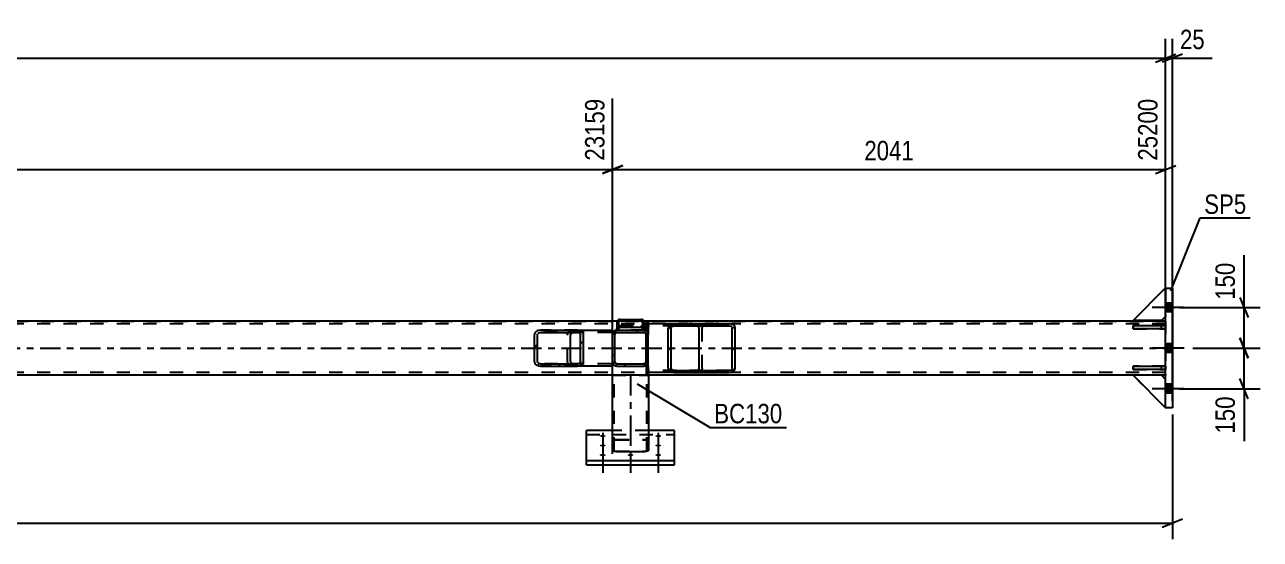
# Model space of a CAD drawing. Header units: millimetres. Extents: x 0 to 1189, y 0 to 841.
# Drawn here: x 857.8 to 1040.2, y 372.4 to 448.4 of the extents above; entities that cross this region are included whole.
import ezdxf

# ---------------------------------------------------------------- set-up
doc = ezdxf.new("R2010")
doc.units = ezdxf.units.MM
doc.linetypes.add('DXK_LINE_DOT2', pattern=[3.9198, 1.9599, -1.9599])
doc.linetypes.add('DXK_LINE_DOT3', pattern=[5.9187, 2.979, -0.9799, 0.9799, -0.9799])
doc.styles.add('Arial Narrow', font='ARIALN.TTF', dxfattribs={"height": 0.2})

# ---------------------------------------------------------------- blocks, each defined once
blk = doc.blocks.new('Part-814734972-3554 - 3548')
at = {"linetype": 'Continuous'}
h = blk.add_hatch(dxfattribs=at)
h.set_pattern_fill('', scale=0.7, style=0, pattern_type=0)
h.set_pattern_definition([(45, (949.4627, 398.06), (-1.57154, 1.57154), [])])
h.paths.add_polyline_path([(949.22, 398.01), (949.46, 398.06), (949.67, 398.2), (949.81, 398.41), (949.86, 398.65), (949.86, 402.65), (949.81, 402.9), (949.67, 403.1), (949.46, 403.24), (949.22, 403.29), (945.22, 403.29), (944.97, 403.24), (944.77, 403.1), (944.63, 402.9), (944.58, 402.65), (944.58, 398.65), (944.63, 398.41), (944.77, 398.2), (944.97, 398.06), (945.22, 398.01)])
h.paths.add_polyline_path([(945.1, 398.36), (944.99, 398.42), (944.92, 398.53), (944.9, 398.65), (944.9, 402.65), (944.92, 402.77), (944.99, 402.88), (945.1, 402.95), (945.22, 402.97), (949.22, 402.97), (949.34, 402.95), (949.44, 402.88), (949.51, 402.77), (949.54, 402.65), (949.54, 398.65), (949.51, 398.53), (949.44, 398.42), (949.34, 398.36), (949.22, 398.33), (945.22, 398.33)])
at = {"color": 7, "linetype": 'DXK_LINE_DOT2'}
for p, q in [((944.97, 403.24), (945.22, 403.29)), ((949.22, 403.29), (945.22, 403.29)), ((949.22, 403.29), (949.46, 403.24)), ((944.58, 402.65), (944.63, 402.9)), ((944.58, 398.65), (944.58, 402.65)), ((944.92, 402.77), (944.9, 402.65)), ((944.9, 398.65), (944.9, 402.65)), ((945.22, 402.97), (945.1, 402.95)), ((945.22, 402.97), (949.22, 402.97)), ((949.34, 402.95), (949.22, 402.97)), ((949.54, 402.65), (949.51, 402.77)), ((949.54, 398.65), (949.54, 402.65)), ((949.81, 402.9), (949.86, 402.65)), ((949.86, 398.65), (949.86, 402.65)), ((944.63, 398.41), (944.58, 398.65)), ((944.9, 398.65), (944.92, 398.53)), ((945.22, 398.01), (944.97, 398.06)), ((945.1, 398.36), (945.22, 398.33)), ((945.22, 398.33), (949.22, 398.33)), ((945.22, 398.01), (949.22, 398.01)), ((949.22, 398.33), (949.34, 398.36)), ((949.46, 398.06), (949.22, 398.01)), ((949.51, 398.53), (949.54, 398.65)), ((949.86, 398.65), (949.81, 398.41))]:
    blk.add_line(p, q, dxfattribs=at)
at = {"color": 2, "linetype": 'Continuous'}
for p, q in [((945.22, 403.29), (944.97, 403.24)), ((945.22, 403.29), (949.22, 403.29)), ((949.46, 403.24), (949.22, 403.29)), ((944.63, 402.9), (944.58, 402.65)), ((944.58, 398.65), (944.58, 402.65)), ((944.9, 402.65), (944.92, 402.77)), ((944.9, 398.65), (944.9, 402.65)), ((945.1, 402.95), (945.22, 402.97)), ((945.22, 402.97), (949.22, 402.97)), ((949.22, 402.97), (949.34, 402.95)), ((949.51, 402.77), (949.54, 402.65)), ((949.54, 398.65), (949.54, 402.65)), ((949.86, 402.65), (949.81, 402.9)), ((949.86, 398.65), (949.86, 402.65)), ((944.58, 398.65), (944.63, 398.41)), ((944.92, 398.53), (944.9, 398.65)), ((944.97, 398.06), (945.22, 398.01)), ((945.22, 398.33), (945.1, 398.36)), ((945.22, 398.33), (949.22, 398.33)), ((945.22, 398.01), (949.22, 398.01)), ((949.34, 398.36), (949.22, 398.33)), ((949.22, 398.01), (949.46, 398.06)), ((949.54, 398.65), (949.51, 398.53)), ((949.81, 398.41), (949.86, 398.65))]:
    blk.add_line(p, q, dxfattribs=at)
at = {"color": 7, "linetype": 'DXK_LINE_DOT3'}
blk.add_line((947.22, 400.65), (947.22, 400.65), dxfattribs=at)
at = {"color": 7, "linetype": 'DXK_LINE_DOT2'}
for centre, radius, start, end in [((945.22, 402.65), 0.64, 112.5, 157.5), ((949.22, 402.65), 0.64, 22.5, 67.5), ((945.22, 402.65), 0.32, 112.5, 157.5), ((949.22, 402.65), 0.32, 22.5, 67.5), ((945.22, 398.65), 0.64, 202.5, 247.5), ((945.22, 398.65), 0.32, 202.5, 247.5), ((949.22, 398.65), 0.32, 292.5, 337.5), ((949.22, 398.65), 0.64, 292.5, 337.5)]:
    blk.add_arc(centre, radius, start, end, dxfattribs=at)
at = {"color": 2, "linetype": 'Continuous'}
for centre, radius, start, end in [((945.22, 402.65), 0.64, 112.5, 157.5), ((949.22, 402.65), 0.64, 22.5, 67.5), ((945.22, 402.65), 0.32, 112.5, 157.5), ((949.22, 402.65), 0.32, 22.5, 67.5), ((945.22, 398.65), 0.64, 202.5, 247.5), ((945.22, 398.65), 0.32, 202.5, 247.5), ((949.22, 398.65), 0.32, 292.5, 337.5), ((949.22, 398.65), 0.64, 292.5, 337.5)]:
    blk.add_arc(centre, radius, start, end, dxfattribs=at)
blk = doc.blocks.new('Part-814734972-3705 - 3548')
at = {"color": 7, "linetype": 'DXK_LINE_DOT2'}
for p, q in [((1021.42, 404.74), (1026.22, 409.54)), ((1026.22, 409.54), (1026.22, 405.34)), ((1026.22, 405.34), (1025.62, 404.74)), ((1025.62, 404.74), (1021.42, 404.74))]:
    blk.add_line(p, q, dxfattribs=at)
blk = doc.blocks.new('Part-814734972-3702 - 3548')
at = {"color": 2, "linetype": 'Continuous'}
for p, q in [((1021.42, 404.74), (1026.22, 409.54)), ((1026.22, 409.54), (1026.22, 409.45)), ((1026.22, 405.34), (1025.62, 404.74)), ((1025.62, 404.74), (1021.42, 404.74))]:
    blk.add_line(p, q, dxfattribs=at)
at = {"color": 7, "linetype": 'DXK_LINE_DOT2'}
blk.add_line((1026.22, 409.45), (1026.22, 405.34), dxfattribs=at)
blk = doc.blocks.new('Part-814734972-3563 - 3548')
at = {"color": 2, "linetype": 'Continuous'}
for p, q in [((949.62, 396.81), (949.62, 398.01)), ((949.86, 398.01), (949.62, 398.01)), ((949.86, 398.01), (949.86, 396.81)), ((949.86, 396.81), (949.62, 396.81))]:
    blk.add_line(p, q, dxfattribs=at)
blk = doc.blocks.new('Bolt-814734972-3637 - 3548')
at = {"linetype": 'Continuous'}
for points in [[(1026.22, 407.31), (1026.22, 405.99), (1027.22, 405.99), (1027.22, 407.31)], [(1026.22, 407.31), (1026.22, 405.99), (1027.22, 405.99), (1027.22, 407.31)], [(1026.22, 407.31), (1026.22, 405.99), (1027.22, 405.99), (1027.22, 407.31)], [(1026.22, 407.31), (1026.22, 405.99), (1027.22, 405.99), (1027.22, 407.31)], [(1026.22, 401.31), (1026.22, 399.99), (1027.22, 399.99), (1027.22, 401.31)], [(1026.22, 401.31), (1026.22, 399.99), (1027.22, 399.99), (1027.22, 401.31)], [(1026.22, 395.31), (1026.22, 393.99), (1027.22, 393.99), (1027.22, 395.31)], [(1026.22, 395.31), (1026.22, 393.99), (1027.22, 393.99), (1027.22, 395.31)], [(1026.22, 395.31), (1026.22, 393.99), (1027.22, 393.99), (1027.22, 395.31)], [(1026.22, 395.31), (1026.22, 393.99), (1027.22, 393.99), (1027.22, 395.31)]]:
    blk.add_hatch(color=1, dxfattribs=at).paths.add_polyline_path(points)
at = {"color": 1, "linetype": 'Continuous'}
for p, q in [((1027.22, 407.31), (1026.22, 407.31)), ((1027.22, 407.31), (1026.22, 407.31)), ((1027.22, 407.31), (1026.22, 407.31)), ((1027.22, 407.31), (1026.22, 407.31)), ((1028.98, 406.65), (1024.22, 406.65)), ((1028.98, 406.65), (1024.22, 406.65)), ((1028.98, 406.65), (1024.22, 406.65)), ((1028.98, 406.65), (1024.22, 406.65)), ((1027.22, 405.99), (1026.22, 405.99)), ((1027.22, 405.99), (1026.22, 405.99)), ((1027.22, 405.99), (1026.22, 405.99)), ((1027.22, 405.99), (1026.22, 405.99)), ((1027.22, 401.31), (1026.22, 401.31)), ((1027.22, 401.31), (1026.22, 401.31)), ((1028.98, 400.65), (1024.22, 400.65)), ((1028.98, 400.65), (1024.22, 400.65)), ((1027.22, 399.99), (1026.22, 399.99)), ((1027.22, 399.99), (1026.22, 399.99)), ((1028.98, 394.65), (1024.22, 394.65)), ((1028.98, 394.65), (1024.22, 394.65)), ((1028.98, 394.65), (1024.22, 394.65)), ((1028.98, 394.65), (1024.22, 394.65)), ((1027.22, 395.31), (1026.22, 395.31)), ((1027.22, 395.31), (1026.22, 395.31)), ((1027.22, 395.31), (1026.22, 395.31)), ((1027.22, 395.31), (1026.22, 395.31)), ((1027.22, 393.99), (1026.22, 393.99)), ((1027.22, 393.99), (1026.22, 393.99)), ((1027.22, 393.99), (1026.22, 393.99)), ((1027.22, 393.99), (1026.22, 393.99))]:
    blk.add_line(p, q, dxfattribs=at)
blk = doc.blocks.new('Part-814734972-3564 - 3548')
at = {"color": 2, "linetype": 'Continuous'}
for p, q in [((949.86, 404.49), (949.62, 404.49)), ((949.62, 403.29), (949.62, 404.49)), ((949.86, 403.29), (949.62, 403.29)), ((949.86, 404.49), (949.86, 403.29))]:
    blk.add_line(p, q, dxfattribs=at)
blk = doc.blocks.new('Part-814734972-3565 - 3548')
at = {"linetype": 'Continuous'}
h = blk.add_hatch(dxfattribs=at)
h.set_pattern_fill('', scale=0.7, style=0, pattern_type=0)
h.set_pattern_definition([(45, (939.7622, 398.06), (-1.57154, 1.57154), [])])
h.paths.add_polyline_path([(939.43, 398.01), (939.76, 398.06), (940.05, 398.2), (940.24, 398.41), (940.3, 398.65), (940.3, 402.65), (940.24, 402.9), (940.05, 403.1), (939.76, 403.24), (939.43, 403.29), (933.94, 403.29), (933.6, 403.24), (933.31, 403.1), (933.12, 402.9), (933.06, 402.65), (933.06, 398.65), (933.12, 398.41), (933.31, 398.2), (933.6, 398.06), (933.94, 398.01)])
h.paths.add_polyline_path([(933.77, 398.36), (933.62, 398.42), (933.53, 398.53), (933.5, 398.65), (933.5, 402.65), (933.53, 402.77), (933.62, 402.88), (933.77, 402.95), (933.94, 402.97), (939.43, 402.97), (939.59, 402.95), (939.74, 402.88), (939.83, 402.77), (939.87, 402.65), (939.87, 398.65), (939.83, 398.53), (939.74, 398.42), (939.59, 398.36), (939.43, 398.33), (933.94, 398.33)])
at = {"color": 2, "linetype": 'Continuous'}
for p, q in [((933.94, 403.29), (933.6, 403.24)), ((933.94, 403.29), (939.43, 403.29)), ((939.43, 403.29), (944.32, 403.29)), ((939.76, 403.24), (939.43, 403.29)), ((944.32, 403.29), (944.58, 403.25)), ((944.58, 403.25), (944.58, 403.24)), ((944.58, 403.24), (944.58, 403.1)), ((944.58, 403.1), (944.58, 402.65)), ((933.12, 402.9), (933.06, 402.65)), ((933.06, 398.65), (933.06, 402.65)), ((933.5, 402.65), (933.53, 402.77)), ((933.5, 398.65), (933.5, 402.65)), ((933.77, 402.95), (933.94, 402.97)), ((933.94, 402.97), (939.43, 402.97)), ((938.42, 402.77), (938.39, 402.65)), ((938.39, 398.65), (938.39, 402.65)), ((938.83, 402.97), (938.66, 402.95)), ((939.43, 402.97), (939.59, 402.95)), ((939.83, 402.77), (939.87, 402.65)), ((939.87, 398.65), (939.87, 402.65)), ((940.3, 402.65), (940.24, 402.9)), ((940.3, 398.65), (940.3, 402.65)), ((933.06, 398.65), (933.12, 398.41)), ((933.53, 398.53), (933.5, 398.65)), ((933.6, 398.06), (933.94, 398.01)), ((933.94, 398.33), (933.77, 398.36)), ((933.94, 398.33), (939.43, 398.33)), ((933.94, 398.01), (939.43, 398.01)), ((938.39, 398.65), (938.42, 398.53)), ((938.66, 398.36), (938.83, 398.33)), ((939.59, 398.36), (939.43, 398.33)), ((939.43, 398.01), (939.76, 398.06)), ((944.32, 398.01), (939.43, 398.01)), ((939.87, 398.65), (939.83, 398.53)), ((940.24, 398.41), (940.3, 398.65)), ((944.32, 398.01), (944.58, 398.05)), ((944.58, 398.05), (944.58, 398.65))]:
    blk.add_line(p, q, dxfattribs=at)
at = {"color": 7, "linetype": 'DXK_LINE_DOT2'}
for p, q in [((939.43, 403.29), (933.94, 403.29)), ((938.49, 403.24), (938.83, 403.29)), ((944.58, 403.1), (944.58, 402.9)), ((944.32, 402.97), (933.94, 402.97)), ((937.95, 402.65), (938.02, 402.9)), ((937.95, 398.65), (937.95, 402.65)), ((944.49, 402.95), (944.32, 402.97)), ((944.58, 402.9), (944.49, 402.95)), ((944.58, 398.65), (944.58, 402.9)), ((944.32, 398.33), (933.94, 398.33)), ((939.43, 398.01), (933.94, 398.01)), ((938.02, 398.41), (937.95, 398.65)), ((938.83, 398.01), (938.49, 398.06)), ((944.32, 398.33), (944.49, 398.36)), ((944.49, 398.36), (944.58, 398.4))]:
    blk.add_line(p, q, dxfattribs=at)
at = {"color": 2, "linetype": 'Continuous'}
for centre, radius, start, end in [((933.8, 402.47), 0.802, 104.5547, 147.5896), ((939.56, 402.47), 0.802, 32.4104, 75.4453), ((933.87, 402.56), 0.401, 104.5547, 147.5896), ((938.76, 402.56), 0.401, 104.5547, 147.5896), ((939.49, 402.56), 0.401, 32.4104, 75.4453), ((933.8, 398.84), 0.802, 212.4104, 255.4453), ((933.87, 398.74), 0.401, 212.4104, 255.4453), ((938.76, 398.74), 0.401, 212.4104, 255.4453), ((939.49, 398.74), 0.401, 284.5547, 327.5896), ((939.56, 398.84), 0.802, 284.5547, 327.5896)]:
    blk.add_arc(centre, radius, start, end, dxfattribs=at)
at = {"color": 7, "linetype": 'DXK_LINE_DOT2'}
for centre, start, end in [((938.69, 402.47), 104.5547, 147.5896), ((938.69, 398.84), 212.4104, 255.4453)]:
    blk.add_arc(centre, 0.802, start, end, dxfattribs=at)
blk = doc.blocks.new('Part-814734972-3713 - 3548')
at = {"linetype": 'Continuous'}
h = blk.add_hatch(dxfattribs=at)
h.set_pattern_fill('', scale=0.7, style=0, pattern_type=0)
h.set_pattern_definition([(45, (962.1546, 397.1), (-1.57154, 1.57154), [])])
h.paths.add_polyline_path([(961.82, 397.05), (962.15, 397.1), (962.44, 397.24), (962.63, 397.45), (962.7, 397.69), (962.7, 403.61), (962.63, 403.86), (962.44, 404.06), (962.15, 404.2), (961.82, 404.25), (953.69, 404.25), (953.36, 404.2), (953.07, 404.06), (952.88, 403.86), (952.81, 403.61), (952.81, 397.69), (952.88, 397.45), (953.07, 397.24), (953.36, 397.1), (953.69, 397.05)])
h.paths.add_polyline_path([(953.52, 397.4), (953.38, 397.46), (953.29, 397.57), (953.25, 397.69), (953.25, 403.61), (953.29, 403.73), (953.38, 403.84), (953.52, 403.91), (953.69, 403.93), (961.82, 403.93), (961.99, 403.91), (962.13, 403.84), (962.22, 403.73), (962.26, 403.61), (962.26, 397.69), (962.22, 397.57), (962.13, 397.46), (961.99, 397.4), (961.82, 397.37), (953.69, 397.37)])
at = {"color": 2, "linetype": 'Continuous'}
for p, q in [((953.69, 404.25), (949.86, 404.25)), ((949.86, 403.29), (949.86, 402.65)), ((952.88, 403.86), (952.81, 403.61)), ((952.81, 397.69), (952.81, 403.61)), ((953.25, 403.61), (953.29, 403.73)), ((953.25, 397.69), (953.25, 403.61)), ((953.69, 404.25), (953.36, 404.2)), ((953.52, 403.91), (953.69, 403.93)), ((953.69, 404.25), (961.82, 404.25)), ((953.69, 403.93), (961.82, 403.93)), ((957.09, 403.91), (956.92, 403.93)), ((957.36, 403.61), (957.33, 403.73)), ((957.36, 397.69), (957.36, 403.61)), ((962.15, 404.2), (961.82, 404.25)), ((961.82, 403.93), (961.99, 403.91)), ((962.22, 403.73), (962.26, 403.61)), ((962.26, 397.69), (962.26, 403.61)), ((962.7, 403.61), (962.63, 403.86)), ((962.7, 397.69), (962.7, 403.61)), ((949.86, 398.01), (949.86, 398.65)), ((952.81, 397.69), (952.88, 397.45)), ((953.29, 397.57), (953.25, 397.69)), ((957.33, 397.57), (957.36, 397.69)), ((962.26, 397.69), (962.22, 397.57)), ((962.63, 397.45), (962.7, 397.69)), ((953.69, 397.05), (949.86, 397.05)), ((953.36, 397.1), (953.69, 397.05)), ((953.69, 397.37), (953.52, 397.4)), ((953.69, 397.37), (961.82, 397.37)), ((953.69, 397.05), (961.82, 397.05)), ((956.92, 397.37), (957.09, 397.4)), ((961.99, 397.4), (961.82, 397.37)), ((961.82, 397.05), (962.15, 397.1))]:
    blk.add_line(p, q, dxfattribs=at)
at = {"color": 7, "linetype": 'DXK_LINE_DOT2'}
for p, q in [((949.86, 404.25), (949.86, 403.29)), ((949.86, 404.25), (949.86, 403.93)), ((961.82, 403.93), (949.86, 403.93)), ((961.82, 404.25), (953.69, 404.25)), ((956.92, 404.25), (957.26, 404.2)), ((957.74, 403.86), (957.8, 403.61)), ((957.8, 397.69), (957.8, 403.61)), ((949.86, 398.65), (949.86, 402.65)), ((949.86, 397.05), (949.86, 398.01)), ((957.8, 397.69), (957.74, 397.45)), ((961.82, 397.37), (949.86, 397.37)), ((956.92, 397.05), (953.69, 397.05)), ((957.26, 397.1), (956.92, 397.05)), ((956.92, 397.05), (961.82, 397.05))]:
    blk.add_line(p, q, dxfattribs=at)
at = {"color": 2, "linetype": 'Continuous'}
for centre, radius, start, end in [((953.56, 403.43), 0.802, 104.5547, 147.5896), ((953.62, 403.52), 0.401, 104.5547, 147.5896), ((956.99, 403.52), 0.401, 32.4104, 75.4453), ((961.89, 403.52), 0.401, 32.4104, 75.4453), ((961.95, 403.43), 0.802, 32.4104, 75.4453), ((953.56, 397.88), 0.802, 212.4104, 255.4453), ((953.62, 397.78), 0.401, 212.4104, 255.4453), ((956.99, 397.78), 0.401, 284.5547, 327.5896), ((961.89, 397.78), 0.401, 284.5547, 327.5896), ((961.95, 397.88), 0.802, 284.5547, 327.5896)]:
    blk.add_arc(centre, radius, start, end, dxfattribs=at)
at = {"color": 7, "linetype": 'DXK_LINE_DOT2'}
for centre, start, end in [((957.06, 403.43), 32.4104, 75.4453), ((957.06, 397.88), 284.5547, 327.5896)]:
    blk.add_arc(centre, 0.802, start, end, dxfattribs=at)
blk = doc.blocks.new('Part-814734972-3568 - 3548')
at = {"color": 2, "linetype": 'Continuous'}
for p, q in [((1021.42, 397.5), (1021.42, 397.98)), ((1021.42, 397.98), (1026.22, 397.98)), ((1026.22, 397.98), (1026.22, 397.5)), ((1026.22, 397.5), (1021.42, 397.5))]:
    blk.add_line(p, q, dxfattribs=at)
at = {"color": 7, "linetype": 'DXK_LINE_DOT2'}
blk.add_line((1025.62, 397.5), (1025.62, 397.98), dxfattribs=at)
blk = doc.blocks.new('Part-814734972-3590 - 3548')
at = {"color": 7, "linetype": 'DXK_LINE_DOT2'}
for p, q in [((1026.22, 403.98), (1021.42, 403.98)), ((1021.42, 403.98), (1021.42, 403.5)), ((1021.42, 403.5), (1026.22, 403.5)), ((1025.62, 403.5), (1025.62, 403.98)), ((1026.22, 403.5), (1026.22, 403.98))]:
    blk.add_line(p, q, dxfattribs=at)
blk = doc.blocks.new('Part-814734972-3593 - 3548')
at = {"color": 7, "linetype": 'DXK_LINE_DOT2'}
for p, q in [((1026.22, 397.98), (1021.42, 397.98)), ((1021.42, 397.98), (1021.42, 397.5)), ((1025.62, 397.5), (1025.62, 397.98)), ((1026.22, 397.5), (1026.22, 397.98)), ((1021.42, 397.5), (1026.22, 397.5))]:
    blk.add_line(p, q, dxfattribs=at)
blk = doc.blocks.new('Part-814734972-3596 - 3548')
at = {"color": 2, "linetype": 'Continuous'}
for p, q in [((1021.42, 403.5), (1021.42, 403.98)), ((1021.42, 403.98), (1026.22, 403.98)), ((1026.22, 403.5), (1021.42, 403.5)), ((1026.22, 403.98), (1026.22, 403.5))]:
    blk.add_line(p, q, dxfattribs=at)
at = {"color": 7, "linetype": 'DXK_LINE_DOT2'}
blk.add_line((1025.62, 403.5), (1025.62, 403.98), dxfattribs=at)
blk = doc.blocks.new('Part-814734972-3605 - 3548')
at = {"color": 7, "linetype": 'DXK_LINE_DOT2'}
for p, q in [((1021.42, 404.74), (1026.22, 409.54)), ((1026.22, 409.54), (1026.22, 405.34)), ((1026.22, 405.34), (1025.62, 404.74)), ((1025.62, 404.74), (1021.42, 404.74))]:
    blk.add_line(p, q, dxfattribs=at)
blk = doc.blocks.new('Part-814734972-3619 - 3548')
at = {"linetype": 'Continuous'}
h = blk.add_hatch(dxfattribs=at)
h.set_pattern_fill('', scale=0.7, style=0, pattern_type=0)
h.set_pattern_definition([(45, (949.227, 404.4128), (-1.5715, 1.5715), [])])
h.paths.add_polyline_path([(949.23, 403.29), (949.23, 404.41), (949.19, 404.6), (949.09, 404.76), (948.93, 404.86), (948.75, 404.9), (945.71, 404.9), (945.52, 404.86), (945.37, 404.76), (945.26, 404.6), (945.23, 404.41), (945.23, 403.29), (945.47, 403.29), (945.47, 404.41), (945.49, 404.51), (945.54, 404.59), (945.62, 404.64), (945.71, 404.66), (948.75, 404.66), (948.84, 404.64), (948.92, 404.59), (948.97, 404.51), (948.99, 404.41), (948.99, 403.29)])
at = {"color": 2, "linetype": 'Continuous'}
for p, q in [((945.26, 404.6), (945.23, 404.41)), ((945.23, 404.41), (945.23, 403.29)), ((945.23, 403.29), (945.47, 403.29)), ((945.47, 404.41), (945.49, 404.51)), ((945.47, 403.29), (945.47, 404.41)), ((945.49, 403.61), (945.47, 403.51)), ((945.49, 404.51), (945.54, 404.59)), ((945.54, 403.69), (945.49, 403.61)), ((945.71, 404.9), (945.52, 404.86)), ((945.54, 404.59), (945.62, 404.64)), ((945.62, 403.74), (945.54, 403.69)), ((945.62, 404.64), (945.71, 404.66)), ((945.71, 403.76), (945.62, 403.74)), ((945.71, 404.9), (948.75, 404.9)), ((945.71, 404.66), (948.75, 404.66)), ((945.71, 403.76), (948.75, 403.76)), ((948.93, 404.86), (948.75, 404.9)), ((948.75, 404.66), (948.84, 404.64)), ((948.84, 403.74), (948.75, 403.76)), ((948.84, 404.64), (948.92, 404.59)), ((948.92, 403.69), (948.84, 403.74)), ((948.92, 404.59), (948.97, 404.51)), ((948.97, 403.61), (948.92, 403.69)), ((948.97, 404.51), (948.99, 404.41)), ((948.99, 403.51), (948.97, 403.61)), ((948.99, 404.41), (948.99, 403.29)), ((948.99, 403.29), (949.23, 403.29)), ((949.23, 404.41), (949.19, 404.6)), ((949.23, 403.29), (949.23, 404.41))]:
    blk.add_line(p, q, dxfattribs=at)
at = {"color": 7, "linetype": 'DXK_LINE_DOT2'}
for p, q in [((945.23, 404.41), (945.23, 403.29)), ((945.23, 403.51), (945.26, 403.7)), ((945.23, 403.29), (945.47, 403.29)), ((945.47, 404.41), (945.47, 403.29)), ((945.52, 403.96), (945.71, 404)), ((945.71, 404), (948.75, 404)), ((948.75, 404), (948.93, 403.96)), ((948.99, 404.41), (948.99, 403.29)), ((948.99, 403.29), (949.23, 403.29)), ((949.19, 403.7), (949.23, 403.51)), ((949.23, 404.41), (949.23, 403.29))]:
    blk.add_line(p, q, dxfattribs=at)
at = {"color": 2, "linetype": 'Continuous'}
for centre, start, end in [((945.71, 404.42), 112.9228, 157.9184), ((948.74, 404.42), 22.0816, 67.0772)]:
    blk.add_arc(centre, 0.484, start, end, dxfattribs=at)
at = {"color": 7, "linetype": 'DXK_LINE_DOT2'}
for centre, start, end in [((945.71, 403.52), 112.9228, 157.9184), ((948.74, 403.52), 22.0816, 67.0772)]:
    blk.add_arc(centre, 0.484, start, end, dxfattribs=at)
blk = doc.blocks.new('Bolt-814734972-3621 - 3548')
at = {"linetype": 'Continuous'}
for points in [[(943.13, 387.53), (943.04, 387.53), (942.95, 387.54), (942.87, 387.56), (942.8, 387.58), (942.75, 387.6), (942.71, 387.63), (942.69, 387.66), (942.69, 387.7), (942.71, 387.73), (942.75, 387.76), (942.8, 387.78), (942.87, 387.8), (942.95, 387.82), (943.04, 387.83), (943.13, 387.83), (943.22, 387.83), (943.31, 387.82), (943.39, 387.8), (943.45, 387.78), (943.51, 387.76), (943.55, 387.73), (943.56, 387.7), (943.56, 387.66), (943.55, 387.63), (943.51, 387.6), (943.45, 387.58), (943.39, 387.56), (943.31, 387.54), (943.22, 387.53)], [(951.33, 387.53), (951.24, 387.53), (951.15, 387.54), (951.07, 387.56), (951, 387.58), (950.95, 387.6), (950.91, 387.63), (950.89, 387.66), (950.89, 387.7), (950.91, 387.73), (950.95, 387.76), (951, 387.78), (951.07, 387.8), (951.15, 387.82), (951.24, 387.83), (951.33, 387.83), (951.42, 387.83), (951.51, 387.82), (951.59, 387.8), (951.65, 387.78), (951.71, 387.76), (951.75, 387.73), (951.76, 387.7), (951.76, 387.66), (951.75, 387.63), (951.71, 387.6), (951.65, 387.58), (951.59, 387.56), (951.51, 387.54), (951.42, 387.53)], [(943.13, 386.13), (943.04, 386.13), (942.95, 386.14), (942.87, 386.16), (942.8, 386.18), (942.75, 386.2), (942.71, 386.23), (942.69, 386.26), (942.69, 386.29), (942.71, 386.32), (942.75, 386.35), (942.8, 386.38), (942.87, 386.4), (942.95, 386.42), (943.04, 386.42), (943.13, 386.43), (943.22, 386.42), (943.31, 386.42), (943.39, 386.4), (943.45, 386.38), (943.51, 386.35), (943.55, 386.32), (943.56, 386.29), (943.56, 386.26), (943.55, 386.23), (943.51, 386.2), (943.45, 386.18), (943.39, 386.16), (943.31, 386.14), (943.22, 386.13)], [(943.13, 384.72), (943.04, 384.73), (942.95, 384.74), (942.87, 384.75), (942.8, 384.77), (942.75, 384.8), (942.71, 384.83), (942.69, 384.86), (942.69, 384.89), (942.71, 384.92), (942.75, 384.95), (942.8, 384.98), (942.87, 385), (942.95, 385.01), (943.04, 385.02), (943.13, 385.03), (943.22, 385.02), (943.31, 385.01), (943.39, 385), (943.45, 384.98), (943.51, 384.95), (943.55, 384.92), (943.56, 384.89), (943.56, 384.86), (943.55, 384.83), (943.51, 384.8), (943.45, 384.77), (943.39, 384.75), (943.31, 384.74), (943.22, 384.73)], [(947.23, 384.72), (947.14, 384.73), (947.05, 384.74), (946.97, 384.75), (946.9, 384.77), (946.85, 384.8), (946.81, 384.83), (946.79, 384.86), (946.79, 384.89), (946.81, 384.92), (946.85, 384.95), (946.9, 384.98), (946.97, 385), (947.05, 385.01), (947.14, 385.02), (947.23, 385.03), (947.32, 385.02), (947.41, 385.01), (947.49, 385), (947.55, 384.98), (947.61, 384.95), (947.65, 384.92), (947.66, 384.89), (947.66, 384.86), (947.65, 384.83), (947.61, 384.8), (947.55, 384.77), (947.49, 384.75), (947.41, 384.74), (947.32, 384.73)], [(951.33, 386.13), (951.24, 386.13), (951.15, 386.14), (951.07, 386.16), (951, 386.18), (950.95, 386.2), (950.91, 386.23), (950.89, 386.26), (950.89, 386.29), (950.91, 386.32), (950.95, 386.35), (951, 386.38), (951.07, 386.4), (951.15, 386.42), (951.24, 386.42), (951.33, 386.43), (951.42, 386.42), (951.51, 386.42), (951.59, 386.4), (951.65, 386.38), (951.71, 386.35), (951.75, 386.32), (951.76, 386.29), (951.76, 386.26), (951.75, 386.23), (951.71, 386.2), (951.65, 386.18), (951.59, 386.16), (951.51, 386.14), (951.42, 386.13)], [(951.33, 384.72), (951.24, 384.73), (951.15, 384.74), (951.07, 384.75), (951, 384.77), (950.95, 384.8), (950.91, 384.83), (950.89, 384.86), (950.89, 384.89), (950.91, 384.92), (950.95, 384.95), (951, 384.98), (951.07, 385), (951.15, 385.01), (951.24, 385.02), (951.33, 385.03), (951.42, 385.02), (951.51, 385.01), (951.59, 385), (951.65, 384.98), (951.71, 384.95), (951.75, 384.92), (951.76, 384.89), (951.76, 384.86), (951.75, 384.83), (951.71, 384.8), (951.65, 384.77), (951.59, 384.75), (951.51, 384.74), (951.42, 384.73)]]:
    blk.add_hatch(color=1, dxfattribs=at).paths.add_polyline_path(points)
at = {"color": 1, "linetype": 'Continuous'}
for p, q in [((943.13, 388.17), (943.13, 385.05)), ((943.13, 386.77), (943.13, 383.65)), ((951.33, 388.17), (951.33, 385.05)), ((951.33, 386.77), (951.33, 383.65)), ((943.13, 385.36), (943.13, 382.24)), ((947.23, 385.36), (947.23, 382.24)), ((951.33, 385.36), (951.33, 382.24))]:
    blk.add_line(p, q, dxfattribs=at)
at = {"color": 1, "linetype": 'DXK_LINE_DOT2'}
blk.add_line((947.23, 388.17), (947.23, 385.05), dxfattribs=at)
blk = doc.blocks.new('Part-814734972-3643 - 3548')
at = {"color": 7, "linetype": 'DXK_LINE_DOT2'}
for p, q in [((1026.22, 404.25), (96.58, 404.25)), ((225.26, 404.65), (1026.22, 404.65)), ((949.16, 404.65), (945.3, 404.65)), ((1026.22, 404.65), (1026.22, 396.65)), ((1026.22, 397.05), (96.58, 397.05))]:
    blk.add_line(p, q, dxfattribs=at)
at = {"color": 2, "linetype": 'Continuous'}
for p, q in [((945.3, 404.65), (709.14, 404.65)), ((1026.22, 404.65), (949.16, 404.65)), ((1026.22, 396.65), (96.58, 396.65))]:
    blk.add_line(p, q, dxfattribs=at)
at = {"color": 7, "linetype": 'DXK_LINE_DOT3'}
blk.add_line((96.58, 400.65), (1026.22, 400.65), dxfattribs=at)
blk = doc.blocks.new('Part-814734972-3658 - 3548')
at = {"color": 2, "linetype": 'Continuous'}
for p, q in [((1025.62, 396.64), (1021.42, 396.64)), ((1021.42, 396.64), (1026.22, 391.84)), ((1026.22, 396.04), (1025.62, 396.64)), ((1026.22, 391.85), (1026.22, 391.84))]:
    blk.add_line(p, q, dxfattribs=at)
at = {"color": 7, "linetype": 'DXK_LINE_DOT2'}
blk.add_line((1026.22, 391.84), (1026.22, 396.04), dxfattribs=at)
blk = doc.blocks.new('Part-814734972-3696 - 3548')
at = {"color": 7, "linetype": 'DXK_LINE_DOT2'}
for p, q in [((1025.62, 396.64), (1021.42, 396.64)), ((1021.42, 396.64), (1026.22, 391.84)), ((1026.22, 396.04), (1025.62, 396.64)), ((1026.22, 391.84), (1026.22, 396.04))]:
    blk.add_line(p, q, dxfattribs=at)
blk = doc.blocks.new('Part-814734972-3699 - 3548')
at = {"color": 7, "linetype": 'DXK_LINE_DOT2'}
for p, q in [((1025.62, 396.64), (1021.42, 396.64)), ((1021.42, 396.64), (1026.22, 391.84)), ((1026.22, 396.04), (1025.62, 396.64)), ((1026.22, 391.84), (1026.22, 396.04))]:
    blk.add_line(p, q, dxfattribs=at)
blk = doc.blocks.new('Part-814734972-3711 - 3548')
at = {"color": 2, "linetype": 'Continuous'}
for p, q in [((940.73, 383.45), (940.73, 388.5)), ((944.59, 388.5), (940.73, 388.5)), ((953.73, 388.5), (949.87, 388.5)), ((953.73, 383.45), (953.73, 388.5)), ((940.73, 384.05), (953.73, 384.05)), ((940.73, 383.45), (953.73, 383.45))]:
    blk.add_line(p, q, dxfattribs=at)
at = {"color": 7, "linetype": 'DXK_LINE_DOT2'}
for p, q in [((944.62, 388.5), (944.59, 388.5)), ((949.87, 388.5), (944.62, 388.5)), ((940.73, 387.9), (953.73, 387.9))]:
    blk.add_line(p, q, dxfattribs=at)
blk = doc.blocks.new('Part-814734972-3741 - 3548')
at = {"color": 2, "linetype": 'Continuous'}
for p, q in [((1026.22, 391.85), (1026.22, 409.45)), ((1027.22, 409.45), (1026.22, 409.45)), ((1027.22, 409.45), (1027.22, 391.85)), ((1027.22, 391.85), (1026.22, 391.85))]:
    blk.add_line(p, q, dxfattribs=at)
blk = doc.blocks.new('Part-814734972-3751 - 3548')
at = {"color": 2, "linetype": 'Continuous'}
for p, q in [((944.59, 385.54), (944.59, 396.65)), ((949.87, 396.65), (949.87, 385.54)), ((944.62, 385.48), (944.59, 385.54)), ((944.73, 385.42), (944.62, 385.48)), ((944.88, 385.39), (944.73, 385.42)), ((945.07, 385.37), (944.88, 385.39)), ((945.07, 385.37), (949.39, 385.37)), ((949.57, 385.39), (949.39, 385.37)), ((949.73, 385.42), (949.57, 385.39)), ((949.83, 385.48), (949.73, 385.42)), ((949.87, 385.54), (949.83, 385.48))]:
    blk.add_line(p, q, dxfattribs=at)
at = {"color": 7, "linetype": 'DXK_LINE_DOT2'}
for p, q in [((944.59, 396.65), (949.87, 396.65)), ((944.83, 385.54), (944.83, 396.65)), ((949.63, 385.54), (949.63, 396.65)), ((944.59, 387.02), (944.62, 387.08)), ((944.62, 387.08), (944.73, 387.13)), ((944.73, 387.13), (944.88, 387.17)), ((944.85, 387.05), (944.83, 387.02)), ((944.9, 387.07), (944.85, 387.05)), ((944.88, 387.17), (945.07, 387.18)), ((944.98, 387.09), (944.9, 387.07)), ((945.07, 387.1), (944.98, 387.09)), ((945.07, 387.18), (949.39, 387.18)), ((945.07, 387.1), (949.39, 387.1)), ((949.39, 387.18), (949.57, 387.17)), ((949.48, 387.09), (949.39, 387.1)), ((949.56, 387.07), (949.48, 387.09)), ((949.56, 387.07), (949.57, 387.07)), ((949.57, 387.17), (949.73, 387.13)), ((949.57, 387.07), (949.61, 387.05)), ((949.63, 387.02), (949.61, 387.05)), ((949.73, 387.13), (949.83, 387.08)), ((949.83, 387.08), (949.87, 387.02)), ((944.83, 385.54), (944.85, 385.51)), ((944.85, 385.51), (944.9, 385.48)), ((944.9, 385.48), (944.98, 385.46)), ((944.98, 385.46), (945.07, 385.46)), ((945.07, 385.46), (949.39, 385.46)), ((949.39, 385.46), (949.48, 385.46)), ((949.48, 385.46), (949.56, 385.48)), ((949.56, 385.48), (949.61, 385.51)), ((949.61, 385.51), (949.63, 385.54))]:
    blk.add_line(p, q, dxfattribs=at)
at = {"color": 7, "linetype": 'DXK_LINE_DOT3'}
blk.add_line((947.23, 396.65), (947.23, 386.28), dxfattribs=at)
blk = doc.blocks.new('StraightDimension-814734972-3892 - 3548')
at = {"color": 7, "linetype": 'Continuous'}
for p, q in [((1027.22, 390.85), (1027.22, 372.44)), ((82.68, 374.84), (1027.22, 374.84)), ((1025.72, 374.24), (1028.72, 375.44))]:
    blk.add_line(p, q, dxfattribs=at)
blk = doc.blocks.new('StraightDimension-814734972-3924 - 3548')
at = {"color": 7, "linetype": 'Continuous'}
for p, q in [((944.59, 385.05), (944.59, 437.48)), ((1026.22, 405.74), (1026.22, 437.48)), ((946.09, 427.63), (943.09, 426.43)), ((944.59, 427.03), (1026.22, 427.03)), ((1024.72, 426.43), (1027.72, 427.63))]:
    blk.add_line(p, q, dxfattribs=at)
at = {"color": 0, "linetype": 'Continuous'}
blk.add_wipeout([(1025.62, 438.08), (1021.42, 438.08), (1021.42, 427.73), (1025.62, 427.73)], dxfattribs=at)
at = {"color": 0}
blk.add_wipeout([(989.66, 427.78), (989.66, 431.98), (981.15, 431.98), (981.15, 427.78)], dxfattribs=at)
at = {"color": 3, "linetype": 'Continuous', "style": 'Arial Narrow'}
blk.add_text('25200', height=2.863, rotation=90.0002, dxfattribs=at).set_placement((1025.02, 428.33))
at = {"color": 3, "style": 'Arial Narrow'}
blk.add_text('2041', height=2.863, dxfattribs=at).set_placement((981.75, 428.38))
blk = doc.blocks.new('StraightDimension-814734972-3935 - 3548')
at = {"color": 7, "linetype": 'Continuous'}
for p, q in [((944.59, 385.05), (944.59, 437.48)), ((704.58, 427.03), (944.59, 427.03)), ((943.09, 426.43), (946.09, 427.63))]:
    blk.add_line(p, q, dxfattribs=at)
at = {"color": 0, "linetype": 'Continuous'}
blk.add_wipeout([(943.99, 438.08), (939.79, 438.08), (939.79, 427.73), (943.99, 427.73)], dxfattribs=at)
at = {"color": 3, "linetype": 'Continuous', "style": 'Arial Narrow'}
blk.add_text('23159', height=2.863, rotation=90.0002, dxfattribs=at).set_placement((943.39, 428.33))
blk = doc.blocks.new('StraightDimension-814734972-10733 - 3548')
at = {"color": 7, "linetype": 'Continuous'}
for p, q in [((1026.22, 392.84), (1026.22, 446.29)), ((1027.22, 392.85), (1027.22, 446.29)), ((1024.72, 442.84), (1027.72, 444.04)), ((1028.72, 444.04), (1025.72, 442.84)), ((1026.22, 443.44), (1027.22, 443.44))]:
    blk.add_line(p, q, dxfattribs=at)
at = {"color": 0}
blk.add_wipeout([(1032.6, 444.19), (1032.6, 448.39), (1027.74, 448.39), (1027.74, 444.19)], dxfattribs=at)
at = {"color": 7, "linetype": 'Continuous'}
blk.add_line((1027.22, 443.44), (1033.12, 443.44), dxfattribs=at)
blk.add_line((1027.22, 443.44), (1033.12, 443.44), dxfattribs=at)
at = {"color": 3, "style": 'Arial Narrow'}
blk.add_text('25', height=2.863, dxfattribs=at).set_placement((1028.34, 444.79))
blk = doc.blocks.new('StraightDimension-814734972-10734 - 3548')
at = {"color": 7, "linetype": 'Continuous'}
for p, q in [((1026.22, 392.84), (1026.22, 446.29)), ((83.68, 443.44), (1026.22, 443.44)), ((1024.72, 442.84), (1027.72, 444.04))]:
    blk.add_line(p, q, dxfattribs=at)
blk = doc.blocks.new('StraightDimension-814734972-25057 - 3548')
at = {"color": 7, "linetype": 'Continuous'}
for p, q in [((1037.2, 408.15), (1038.4, 405.15)), ((1028.22, 406.65), (1040.2, 406.65)), ((1037.8, 400.65), (1037.8, 406.65)), ((1038.4, 399.15), (1037.2, 402.15)), ((1030.22, 400.65), (1040.2, 400.65))]:
    blk.add_line(p, q, dxfattribs=at)
at = {"color": 0}
blk.add_wipeout([(1037.05, 413.86), (1032.85, 413.86), (1032.85, 407.18), (1037.05, 407.18)], dxfattribs=at)
at = {"color": 7, "linetype": 'Continuous'}
blk.add_line((1037.8, 406.65), (1037.8, 414.39), dxfattribs=at)
blk.add_line((1037.8, 406.65), (1037.8, 414.39), dxfattribs=at)
at = {"color": 3, "style": 'Arial Narrow'}
blk.add_text('150', height=2.863, rotation=90.0002, dxfattribs=at).set_placement((1036.45, 407.78))
blk = doc.blocks.new('StraightDimension-814734972-25058 - 3548')
at = {"color": 7, "linetype": 'Continuous'}
for p, q in [((1037.2, 402.15), (1038.4, 399.15)), ((1030.22, 400.65), (1040.2, 400.65)), ((1037.8, 394.65), (1037.8, 400.65)), ((1038.4, 393.15), (1037.2, 396.15)), ((1028.22, 394.65), (1040.2, 394.65))]:
    blk.add_line(p, q, dxfattribs=at)
at = {"color": 0}
blk.add_wipeout([(1037.05, 394.13), (1032.85, 394.13), (1032.85, 387.44), (1037.05, 387.44)], dxfattribs=at)
at = {"color": 7, "linetype": 'Continuous'}
blk.add_line((1037.8, 394.65), (1037.8, 386.92), dxfattribs=at)
blk.add_line((1037.8, 394.65), (1037.8, 386.92), dxfattribs=at)
at = {"color": 3, "style": 'Arial Narrow'}
blk.add_text('150', height=2.863, rotation=90.0002, dxfattribs=at).set_placement((1036.45, 388.04))
blk = doc.blocks.new('Mark-814734972-3737 - 3548')
at = {"color": 0}
blk.add_wipeout([(1038.13, 420.47), (1038.13, 423.47), (1031.92, 423.47), (1031.92, 420.47)], dxfattribs=at)
blk.add_wipeout([(1038.13, 420.47), (1038.13, 423.47), (1031.92, 423.47), (1031.92, 420.47)], dxfattribs=at)
at = {"color": 30, "linetype": 'Continuous'}
for p, q in [((1027, 409.12), (1031.32, 419.87)), ((1031.32, 419.87), (1038.73, 419.87))]:
    blk.add_line(p, q, dxfattribs=at)
at = {"color": 3, "style": 'Arial Narrow'}
blk.add_text('SP5', height=2.863, dxfattribs=at).set_placement((1031.92, 420.47))
blk = doc.blocks.new('Mark-814734972-3747 - 3548')
at = {"color": 0}
blk.add_wipeout([(969.65, 389.56), (969.65, 392.56), (959.6, 392.56), (959.6, 389.56)], dxfattribs=at)
blk.add_wipeout([(969.65, 389.56), (969.65, 392.56), (959.6, 392.56), (959.6, 389.56)], dxfattribs=at)
at = {"color": 30, "linetype": 'Continuous'}
for p, q in [((948.2, 395.36), (959, 388.96)), ((959, 388.96), (970.25, 388.96))]:
    blk.add_line(p, q, dxfattribs=at)
at = {"color": 3, "style": 'Arial Narrow'}
blk.add_text('BC130', height=2.863, dxfattribs=at).set_placement((959.6, 389.56))

msp = doc.modelspace()

# ---------------------------------------------------------------- block references
for name in ['Part-814734972-3705 - 3548', 'Part-814734972-3702 - 3548', 'Part-814734972-3605 - 3548', 'Part-814734972-3741 - 3548', 'Bolt-814734972-3637 - 3548', 'Part-814734972-3643 - 3548', 'Part-814734972-3565 - 3548', 'Part-814734972-3554 - 3548', 'Part-814734972-3619 - 3548', 'Part-814734972-3564 - 3548', 'Part-814734972-3713 - 3548', 'Part-814734972-3590 - 3548', 'Part-814734972-3596 - 3548', 'Part-814734972-3563 - 3548', 'Part-814734972-3568 - 3548', 'Part-814734972-3593 - 3548', 'Part-814734972-3751 - 3548', 'Part-814734972-3658 - 3548', 'Part-814734972-3696 - 3548', 'Part-814734972-3699 - 3548', 'Part-814734972-3711 - 3548', 'Bolt-814734972-3621 - 3548']:
    msp.add_blockref(name, (0, 0))

# ---------------------------------------------------------------- next in the draw order: block references
msp.add_blockref('StraightDimension-814734972-3892 - 3548', (0, 0))

# ---------------------------------------------------------------- next in the draw order: block references
msp.add_blockref('StraightDimension-814734972-3924 - 3548', (0, 0))

# ---------------------------------------------------------------- next in the draw order: block references
for name in ['StraightDimension-814734972-10733 - 3548', 'StraightDimension-814734972-3935 - 3548']:
    msp.add_blockref(name, (0, 0))

# ---------------------------------------------------------------- next in the draw order: block references
msp.add_blockref('StraightDimension-814734972-10734 - 3548', (0, 0))

# ---------------------------------------------------------------- next in the draw order: block references
for name in ['StraightDimension-814734972-25057 - 3548', 'Mark-814734972-3747 - 3548']:
    msp.add_blockref(name, (0, 0))

# ---------------------------------------------------------------- next in the draw order: block references
for name in ['Mark-814734972-3737 - 3548', 'StraightDimension-814734972-25058 - 3548']:
    msp.add_blockref(name, (0, 0))

doc.saveas('drawing.dxf')
